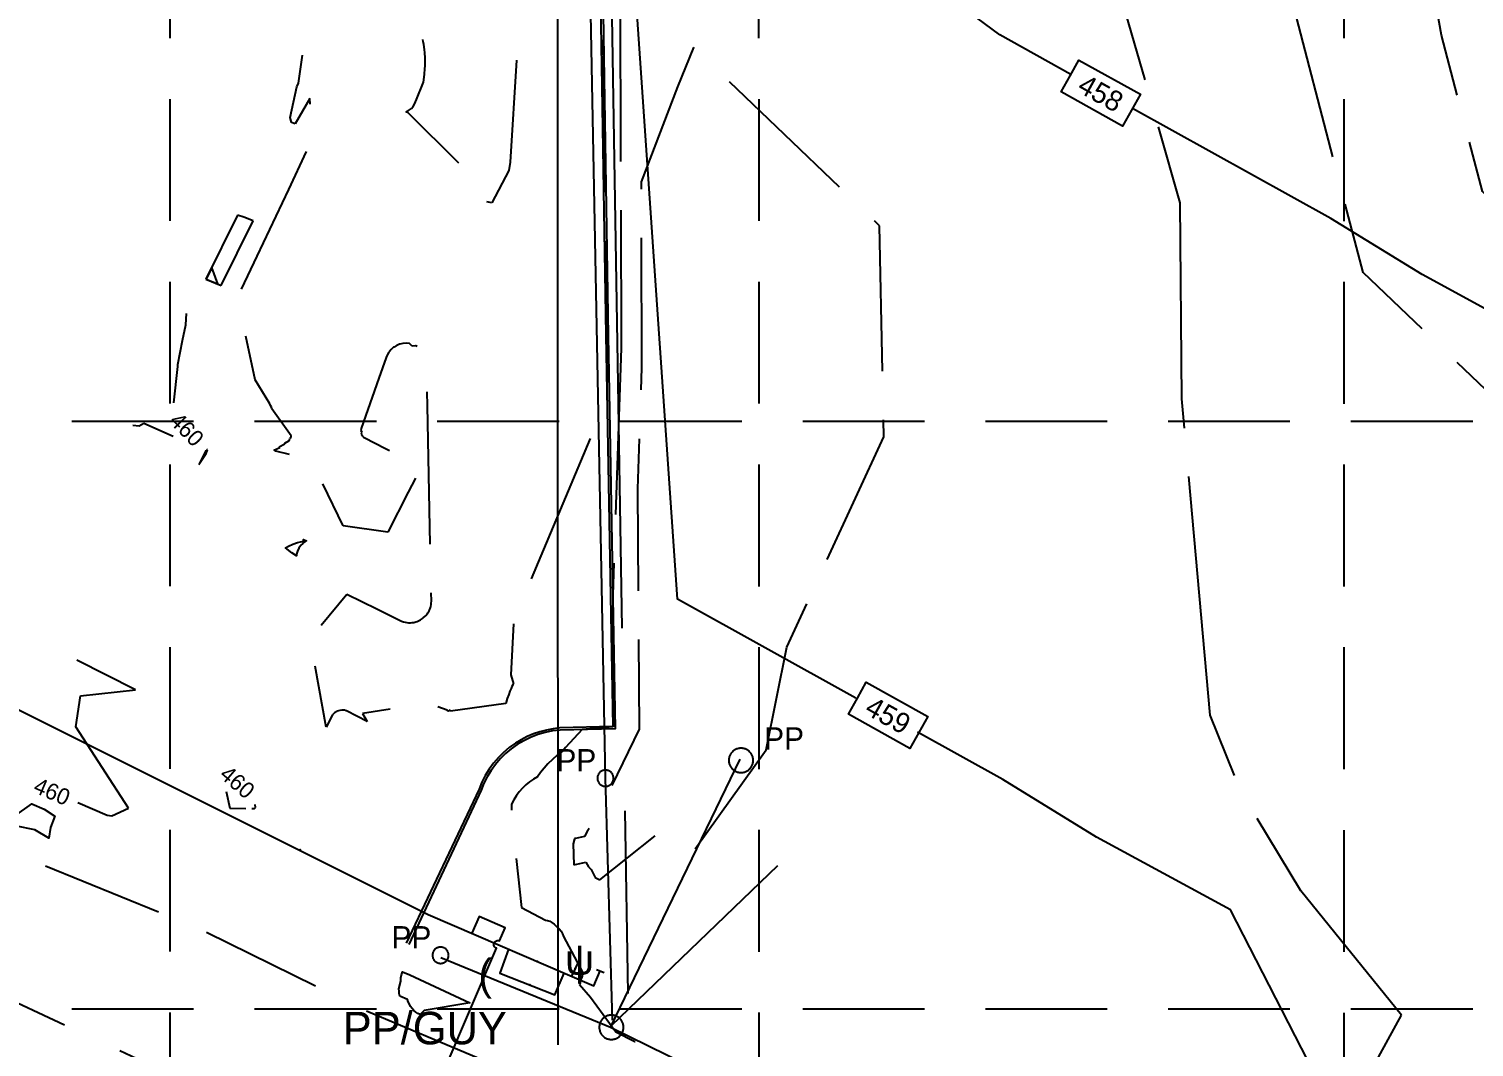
# Model space of a CAD drawing. Header units: inches. Extents: x 2439273 to 2445077, y 7048639 to 7057917.
# Drawn here: x 2440404.2 to 2440760.1, y 7051821 to 7052071.8 of the extents above; entities that cross this region are included whole.
import ezdxf
from ezdxf.enums import TextEntityAlignment as Align

# ---------------------------------------------------------------- set-up
doc = ezdxf.new("R2010")
doc.units = ezdxf.units.IN
doc.header["$LTSCALE"] = 300
doc.header["$MEASUREMENT"] = 0
for name, pattern in [('DASHED', [0.29, 0.25, -0.04]), ('DASHED2', [0.15, 0.1, -0.05]), ('DASHEDX2', [0.165, 0.125, -0.04]), ('HIDDEN', [0.375, 0.25, -0.125]), ('PHANTOM', [4.25, 3.5, -0.15, 0.15, -0.15, 0.15, -0.15])]:
    doc.linetypes.add(name, pattern=pattern)
for name, color, linetype in [('BOUNDARY', 24, 'PHANTOM'), ('EC', 43, 'DASHEDX2'), ('GRID', 254, 'HIDDEN'), ('new', 3, 'Continuous'), ('PC', 43, 'DASHEDX2'), ('PLAT_TEXT', 50, 'Continuous')]:
    doc.layers.add(name, color=color, linetype=linetype)
doc.styles.add('symbol', font='symbol.shx')
doc.styles.add('TMODELF', font='tmodelf')
doc.linetypes.add('DEPRESSION', pattern='A,0.3,["%",symbol,S=0.05,R=180,X=0,Y=0],0.0001', length=0.3001)

msp = doc.modelspace()

# ---------------------------------------------------------------- linework, layer by layer
at = {"layer": 'BOUNDARY', "color": 7, "linetype": 'Continuous', "flags": 128}
msp.add_lwpolyline([(2440534.52, 7051821.6), (2440534.04, 7052906.77)], dxfattribs=at)
at = {"layer": 'EC', "color": 43, "linetype": 'DASHEDX2', "flags": 128}
for points in [[(2441301.71, 7051523.55), (2441281.61, 7051528.11), (2441278.73, 7051529.89), (2441272.49, 7051532.06), (2441204.29, 7051557.04), (2441195.73, 7051554.26), (2441190.25, 7051551.97), (2441154.73, 7051548.43), (2441150.78, 7051545.37), (2441141.67, 7051538.27), (2441122.44, 7051523.26), (2441119.12, 7051525.24), (2441118.36, 7051525.7), (2441106.35, 7051532.75), (2441105.56, 7051533.21), (2441093.5, 7051540.15), (2441092.69, 7051540.61), (2441080.6, 7051547.45), (2441079.77, 7051547.91), (2441069.88, 7051553.41), (2441059.14, 7051559.29), (2441045.23, 7051566.77), (2441031.27, 7051574.12), (2441017.74, 7051581.1), (2441017.26, 7051581.34), (2441005.04, 7051587.53), (2441004.72, 7051587.69), (2440992.2, 7051593.9), (2440983.57, 7051598.09), (2440979.81, 7051600.16), (2440978.22, 7051600.68), (2440967.33, 7051605.88), (2440953.81, 7051612.18), (2440951.28, 7051613.52), (2440949.58, 7051615.02), (2440934.45, 7051622.36), (2440886.65, 7051644.75), (2440886.9, 7051646.39), (2440878.79, 7051670.9), (2440886.66, 7051668.41), (2440892.69, 7051667.41), (2440894.7, 7051666.81), (2440896.9, 7051666.68), (2440964.5, 7051655.53), (2441017.52, 7051653.08), (2441017.85, 7051652.88), (2441018.95, 7051653.49), (2441030.97, 7051658.83), (2441031.6, 7051659.44), (2441047.07, 7051649.24), (2441049.08, 7051651.28), (2441049.15, 7051651.24), (2441067.91, 7051676.33), (2441100.18, 7051707.63), (2441112.64, 7051693.51), (2441117.86, 7051687.58), (2441116.24, 7051689.47), (2441116.88, 7051690.62), (2441120.5, 7051698.37), (2441120.37, 7051703.07), (2441119.98, 7051705.96), (2441118.16, 7051711.06), (2441118.22, 7051711.58), (2441117.55, 7051717.56), (2441111.45, 7051725.19), (2441114.88, 7051735.53), (2441110.31, 7051738.78), (2441089.26, 7051787.63), (2441089.27, 7051787.74), (2441089.2, 7051787.97), (2441085.39, 7051796.18), (2441088.76, 7051801.21), (2441091.66, 7051800.9), (2441088.33, 7051805.24), (2441077.93, 7051813.45), (2441063.75, 7051813.81), (2441062.99, 7051813.91), (2441062.26, 7051814.05), (2441061.53, 7051813.45), (2441060.75, 7051812.88), (2441059.92, 7051812.34), (2441032.26, 7051814), (2441025.87, 7051812.38), (2441025.14, 7051810), (2440994.2, 7051806.72), (2440945.79, 7051822.73), (2440933.22, 7051826.36), (2440938.5, 7051839.76), (2440946.18, 7051871.76), (2440894.81, 7051933.85), (2440884.29, 7051946.42), (2440883.1, 7051947.84), (2440881.3, 7051950.21), (2440871.7, 7051956.3), (2440791.28, 7052003.92), (2440762.17, 7052031.75), (2440752.1, 7052070.27), (2440742.95, 7052120.72), (2440724.54, 7052140.87), (2440704.22, 7052155.97), (2440672.11, 7052160.8), (2440633.03, 7052184.02), (2440589.57, 7052215.65), (2440585.72, 7052235.97), (2440576.2, 7052268.01), (2440560.37, 7052275.05), (2440545.21, 7052280.38), (2440541.99, 7052277.83), (2440541.89, 7052278.81), (2440540.57, 7052295.06), (2440540.26, 7052314.79), (2440540.04, 7052314.79), (2440539.56, 7052314.77), (2440539.6, 7052310.92), (2440539.66, 7052304.93), (2440536.68, 7052319.35), (2440534.73, 7052328.79), (2440534.77, 7052315.54), (2440534.78, 7052295.33), (2440535.52, 7052290.89), (2440524.88, 7052284.66), (2440507.3, 7052277.33), (2440499.3, 7052280.97), (2440498.36, 7052281.92), (2440497.12, 7052283.1), (2440495.47, 7052284.61), (2440493.24, 7052286.61), (2440490.16, 7052289.37), (2440489.27, 7052290.17), (2440489.43, 7052290.3), (2440490.02, 7052290.97), (2440490.5, 7052291.72), (2440490.85, 7052292.54), (2440491.05, 7052293.33), (2440491.07, 7052293.4), (2440491.14, 7052294.19), (2440491.15, 7052294.28), (2440491.1, 7052295.06), (2440491.09, 7052295.16), (2440490.27, 7052337.54), (2440489.95, 7052351.6), (2440489.95, 7052352.18), (2440489.94, 7052352.47), (2440489.85, 7052353.05), (2440489.79, 7052353.33), (2440489.61, 7052353.89), (2440489.51, 7052354.16), (2440489.25, 7052354.68), (2440489.1, 7052354.93), (2440488.77, 7052355.41), (2440488.58, 7052355.63), (2440488.18, 7052356.05), (2440487.95, 7052356.24), (2440487.49, 7052356.59), (2440487.23, 7052356.74), (2440486.73, 7052357.02), (2440486.18, 7052357.22), (2440485.9, 7052357.32), (2440485.29, 7052357.44), (2440485.02, 7052357.48), (2440484.4, 7052357.51), (2440484.12, 7052357.51), (2440483.51, 7052357.43), (2440483.22, 7052357.38), (2440482.64, 7052357.21), (2440482.36, 7052357.11), (2440482.09, 7052356.97), (2440481.56, 7052356.71), (2440481.31, 7052356.51), (2440480.84, 7052356.18), (2440480.61, 7052355.94), (2440480.21, 7052355.54), (2440480.02, 7052355.26), (2440479.69, 7052354.81), (2440476.98, 7052350.81), (2440474.75, 7052347.38), (2440472.72, 7052350.28), (2440456.66, 7052371.74), (2440451.77, 7052378.82), (2440448.81, 7052381.79), (2440448.81, 7052384.06), (2440453.01, 7052391.02), (2440463.81, 7052408.81), (2440461.99, 7052408.16), (2440463.07, 7052411.33), (2440466.51, 7052426.02), (2440447.7, 7052397.9), (2440445.47, 7052394.62), (2440443.66, 7052396.57), (2440436.22, 7052426.18), (2440434.98, 7052431.26), (2440434.99, 7052431.65), (2440431.67, 7052453.11), (2440433.1, 7052484.58), (2440433.85, 7052490.78), (2440434.32, 7052496.29), (2440444.55, 7052525.59), (2440446.05, 7052548.5), (2440460.98, 7052555.53), (2440451.67, 7052558.47), (2440452.62, 7052559.29), (2440453.85, 7052560.35), (2440455.45, 7052561.73), (2440457.62, 7052563.57), (2440456.53, 7052563.53), (2440458.21, 7052573.07), (2440457.81, 7052573.67), (2440457.5, 7052574.23), (2440456.95, 7052591.39), (2440450.65, 7052622.97), (2440455.36, 7052630.44), (2440467.79, 7052623.39), (2440468.1, 7052625.21), (2440469.18, 7052636.37), (2440464.86, 7052644.16), (2440460.99, 7052644.24), (2440443.07, 7052627.15)], [(2441299.39, 7051521.05), (2441280.23, 7051525.4), (2441276.78, 7051527.53), (2441269.31, 7051530.13), (2441204.52, 7051553.85), (2441194.01, 7051550.44), (2441187.28, 7051547.63), (2441154.88, 7051544.4), (2441149.82, 7051540.48), (2441138.14, 7051531.38), (2441125.44, 7051521.47), (2441119.52, 7051525), (2441118.15, 7051525.82), (2441106.72, 7051532.53), (2441105.31, 7051533.35), (2441093.85, 7051539.95), (2441092.39, 7051540.78), (2441080.91, 7051547.27), (2441079.42, 7051548.11), (2441070.04, 7051553.32), (2441068.56, 7051554.13), (2441059.14, 7051559.29), (2441045.16, 7051566.8), (2441032.52, 7051573.46), (2441031.12, 7051574.19), (2441018.38, 7051580.77), (2441017.04, 7051581.45), (2441005.55, 7051587.27), (2441004.31, 7051587.89), (2440992.7, 7051593.64), (2440991.58, 7051594.19), (2440979.85, 7051599.9), (2440967.33, 7051605.88), (2440950.27, 7051613.83), (2440886.08, 7051643.76), (2440828.19, 7051670.63), (2440827.51, 7051670.95), (2440816.31, 7051688.46), (2440813.85, 7051690.93), (2440805.14, 7051701.64), (2440790.33, 7051708.11), (2440795.42, 7051714.49), (2440796.76, 7051714.92), (2440825.33, 7051728.36), (2440827.65, 7051729.08), (2440830.53, 7051695.97), (2440829.14, 7051691.32), (2440831.41, 7051678.45), (2440842.42, 7051689.56), (2440851.14, 7051696.72), (2440831.99, 7051730.03), (2440851.32, 7051739.85), (2440874.51, 7051762.42), (2440863.49, 7051782.5), (2440911.7, 7051821.4), (2440902.72, 7051836.38), (2440910.36, 7051868.18), (2440871.91, 7051914.66), (2440809.33, 7051940.28), (2440804.69, 7051943.03), (2440732.78, 7052011.8), (2440707.89, 7052106.97), (2440705.93, 7052117.81), (2440701.97, 7052122.15), (2440697.6, 7052125.39), (2440690.7, 7052126.43), (2440627.33, 7052164.08), (2440623.57, 7052165.73), (2440622.71, 7052166.24), (2440622.26, 7052166.63), (2440612.92, 7052173.99), (2440547.81, 7052221.39), (2440546.23, 7052229.67), (2440543.49, 7052227.58), (2440543.28, 7052227.18), (2440542.98, 7052229.66), (2440542.98, 7052222.03), (2440543.65, 7052193.03), (2440545.38, 7052144.5), (2440545.33, 7052094.03), (2440546.44, 7051996.3), (2440546.52, 7051980.75), (2440523.56, 7051926.04), (2440522.87, 7051912.72), (2440523.56, 7051910.53), (2440523.37, 7051910.21), (2440523.16, 7051909.81), (2440522.92, 7051909.31), (2440522.65, 7051908.69), (2440522.35, 7051907.9), (2440522.01, 7051906.91), (2440521.62, 7051905.64), (2440508.05, 7051903.79), (2440507.84, 7051904.09), (2440507.45, 7051903.74), (2440507.43, 7051903.77), (2440507.38, 7051903.8), (2440507.36, 7051903.82), (2440507.32, 7051903.84), (2440507.29, 7051903.88), (2440507.24, 7051903.92), (2440507.2, 7051903.98), (2440502.63, 7051905.76), (2440486.31, 7051903.18), (2440487.51, 7051901.21), (2440482.41, 7051903.84), (2440482.35, 7051903.86), (2440481.88, 7051903.97), (2440481.82, 7051903.98), (2440481.32, 7051904.01), (2440481.28, 7051904.01), (2440480.76, 7051903.96), (2440480.73, 7051903.95), (2440480.08, 7051903.73), (2440480.05, 7051903.71), (2440479.47, 7051903.37), (2440479.44, 7051903.34), (2440478.96, 7051902.9), (2440478.92, 7051902.86), (2440477.37, 7051899.86), (2440474.61, 7051915.29), (2440472.99, 7051918.68), (2440472.37, 7051920.83), (2440474.44, 7051922.79), (2440482.47, 7051932.61), (2440489.84, 7051929.01), (2440495.16, 7051926.33), (2440495.66, 7051926.06), (2440495.96, 7051925.92), (2440496.46, 7051925.74), (2440496.82, 7051925.65), (2440497.3, 7051925.57), (2440497.71, 7051925.53), (2440498.16, 7051925.53), (2440498.61, 7051925.57), (2440499.02, 7051925.63), (2440499.5, 7051925.76), (2440499.84, 7051925.87), (2440500.34, 7051926.11), (2440500.61, 7051926.25), (2440501.12, 7051926.6), (2440501.31, 7051926.75), (2440501.77, 7051927.14), (2440501.92, 7051927.31), (2440502.32, 7051927.78), (2440502.44, 7051927.96), (2440502.76, 7051928.49), (2440502.85, 7051928.68), (2440503.08, 7051929.26), (2440503.14, 7051929.46), (2440503.27, 7051930.08), (2440503.3, 7051930.27), (2440503.33, 7051930.91), (2440502.34, 7051979.01), (2440502.14, 7051989.21), (2440502.11, 7051989.9), (2440502.1, 7051990.01), (2440501.95, 7051990.71), (2440501.92, 7051990.8), (2440501.66, 7051991.48), (2440501.63, 7051991.55), (2440501.25, 7051992.19), (2440501.22, 7051992.24), (2440500.73, 7051992.82), (2440500.7, 7051992.85), (2440500.1, 7051993.37), (2440499.52, 7051993.73), (2440499.41, 7051993.74), (2440498.61, 7051993.67), (2440497.91, 7051994.29), (2440497.88, 7051994.31), (2440497.13, 7051994.38), (2440497.1, 7051994.39), (2440496.33, 7051994.34), (2440496.28, 7051994.33), (2440495.56, 7051994.17), (2440495.48, 7051994.14), (2440494.81, 7051993.87), (2440494.72, 7051993.82), (2440494.12, 7051993.46), (2440494.01, 7051993.38), (2440493.5, 7051992.94), (2440493.38, 7051992.82), (2440492.96, 7051992.33), (2440492.85, 7051992.17), (2440492.53, 7051991.63), (2440492.43, 7051991.43), (2440492.21, 7051990.87), (2440490.33, 7051985.78), (2440486.05, 7051973.38), (2440485.97, 7051972.89), (2440486.15, 7051972.49), (2440486.04, 7051972.33), (2440486.11, 7051971.99), (2440486.13, 7051971.93), (2440486.31, 7051971.6), (2440486.38, 7051971.5), (2440486.6, 7051971.26), (2440486.73, 7051971.14), (2440491.99, 7051968.43), (2440500.89, 7051963.88), (2440497.62, 7051957.71), (2440492.61, 7051947.89), (2440481.58, 7051949.45), (2440473.76, 7051965.52), (2440465, 7051967.84), (2440464.75, 7051967.94), (2440464.54, 7051968.06), (2440466.03, 7051968.74), (2440465.84, 7051968.91), (2440467.05, 7051969.55), (2440467.2, 7051969.76), (2440468.2, 7051970.33), (2440468.41, 7051970.57), (2440468.48, 7051970.96), (2440468.74, 7051971.2), (2440468.75, 7051971.55), (2440464.05, 7051978.21), (2440463.92, 7051978.68), (2440463.73, 7051979.09), (2440463.51, 7051979.43), (2440459.92, 7051985.41), (2440455.6, 7052005.6), (2440460.42, 7052015.85), (2440468.23, 7052032.27), (2440473.81, 7052044.31), (2440473.98, 7052048.32), (2440473.67, 7052049.25), (2440473.37, 7052054.64), (2440469.78, 7052048.47), (2440468.9, 7052048.72), (2440468.55, 7052049.98), (2440470.15, 7052057.54), (2440470.57, 7052058.44), (2440471.6, 7052065.32)]]:
    msp.add_lwpolyline(points, dxfattribs=at)
for points in [[(2440473.35, 7052129.57), (2440473.45, 7052132.96), (2440473.25, 7052149.02), (2440473.23, 7052149.11), (2440473.48, 7052149.59), (2440480.77, 7052152.35), (2440481.19, 7052174.19), (2440481.19, 7052179.21), (2440481.23, 7052185.02), (2440481.22, 7052208.65), (2440490.93, 7052201.46), (2440505.89, 7052194.29), (2440513.47, 7052181.22), (2440522.3, 7052157.41), (2440526.9, 7052144.15), (2440527.2, 7052110.82), (2440522.69, 7052038.95), (2440522.35, 7052036.92), (2440518.16, 7052028.98), (2440516.53, 7052029.36), (2440512.8, 7052035.92), (2440512.64, 7052036.02), (2440512.46, 7052036.09), (2440512.39, 7052036.49), (2440497.59, 7052051.16), (2440497.05, 7052051.42), (2440497.39, 7052051.54), (2440497.94, 7052051.84), (2440498.43, 7052052.24), (2440498.84, 7052052.71), (2440499.17, 7052053.25), (2440499.4, 7052053.83), (2440499.65, 7052054.39), (2440501.39, 7052058.68), (2440501.56, 7052059.96), (2440501.64, 7052060.68), (2440501.73, 7052061.95), (2440501.76, 7052062.69), (2440501.76, 7052063.95), (2440501.75, 7052064.7), (2440501.67, 7052065.94), (2440501.6, 7052066.7), (2440501.44, 7052067.93), (2440501.32, 7052068.69), (2440501.07, 7052069.89), (2440500.9, 7052070.66), (2440500.68, 7052071.44), (2440500.36, 7052072.59), (2440500.07, 7052073.37), (2440499.68, 7052074.48), (2440498.92, 7052076.31), (2440498.61, 7052076.95), (2440498.04, 7052078.1), (2440497.72, 7052078.66), (2440497.04, 7052079.83), (2440496.72, 7052080.31), (2440495.93, 7052081.5), (2440495.62, 7052081.91), (2440494.7, 7052083.09), (2440494.4, 7052083.43), (2440493.36, 7052084.6), (2440491.78, 7052085.46), (2440489.53, 7052086.67), (2440487.08, 7052091.56), (2440482.22, 7052100.57), (2440480.75, 7052107.81), (2440479.18, 7052113.27), (2440492.61, 7052107.15), (2440493.21, 7052106.97), (2440493.45, 7052106.89), (2440493.66, 7052106.85), (2440494.33, 7052106.78), (2440494.49, 7052106.78), (2440495.24, 7052106.84), (2440495.32, 7052106.85), (2440496.15, 7052107.06), (2440496.23, 7052107.09), (2440496.27, 7052107.12), (2440496.28, 7052107.22), (2440496.96, 7052109.79), (2440495.82, 7052112.08), (2440494.82, 7052113.59), (2440485.25, 7052115.57), (2440483.06, 7052117.31), (2440473.59, 7052122.04), (2440473.35, 7052129.57)], [(2440585.76, 7051894.28), (2440590.88, 7051919.49), (2440614.71, 7051971.35), (2440613.71, 7052023.33), (2440567.9, 7052067.2), (2440563.95, 7052057.51), (2440554.94, 7052034.18), (2440555.06, 7051988.37), (2440554.05, 7051958.56), (2440554.45, 7051899.34), (2440543.12, 7051875.9), (2440542.41, 7051875.13), (2440541.65, 7051874.12), (2440541.05, 7051872.9), (2440538.82, 7051872.43), (2440538.58, 7051872.43), (2440538.58, 7051872.33), (2440538.25, 7051871.06), (2440538.4, 7051865.93), (2440541.34, 7051866.61), (2440541.97, 7051865.39), (2440542.59, 7051864.81), (2440542.6, 7051864.79), (2440542.62, 7051864.76), (2440542.63, 7051864.74), (2440543.65, 7051862.81), (2440544.76, 7051862.23), (2440558.91, 7051873.38), (2440567.33, 7051868.52), (2440585.76, 7051894.28)], [(2440449.22, 7052013.02), (2440447.84, 7052010.2), (2440450.7, 7052008.99), (2440449.22, 7052013.02)]]:
    msp.add_lwpolyline(points, close=True, dxfattribs=at)
at = {"layer": 'EC', "color": 43, "linetype": 'DASHED', "flags": 128}
for points in [[(2440652.8, 7052090.72), (2440645.79, 7052093.8), (2440592.8, 7052125.04), (2440565.1, 7052149.35), (2440549.2, 7052161.89), (2440549.8, 7052144.95), (2440549.76, 7052103.22), (2440550.04, 7051993.18), (2440547.99, 7051932.45), (2440548.07, 7051899.87), (2440540.41, 7051899.24), (2440536.34, 7051894.84), (2440535.63, 7051893.89), (2440534.31, 7051892.9), (2440533.11, 7051891.88), (2440532.02, 7051890.82), (2440531.05, 7051889.75), (2440530.2, 7051888.65), (2440529.45, 7051887.55), (2440528.45, 7051886.98), (2440527.5, 7051886.32), (2440526.6, 7051885.59), (2440525.75, 7051884.78), (2440524.97, 7051883.9), (2440524.26, 7051882.96), (2440523.62, 7051881.95), (2440523.06, 7051880.89), (2440523.09, 7051878.01), (2440525.5, 7051855.41), (2440531.41, 7051852.28), (2440531.93, 7051852.19), (2440532.46, 7051852), (2440532.99, 7051851.69), (2440533.52, 7051851.34), (2440534, 7051850.9), (2440534.82, 7051850.13), (2440535.24, 7051849.58), (2440535.58, 7051848.95), (2440535.83, 7051848.25), (2440540.5, 7051839.47), (2440540.53, 7051839), (2440540.46, 7051838.52), (2440540.28, 7051838.02), (2440540.01, 7051837.54), (2440539.96, 7051836.95), (2440539.83, 7051836.43), (2440542.46, 7051833.33), (2440548.76, 7051824.78), (2440553.4, 7051822.44), (2440553.53, 7051822.41)], [(2440727.1, 7051741.8), (2440721.08, 7051750.15), (2440713.12, 7051762.04), (2440711.16, 7051763.08), (2440711.6, 7051765.77), (2440710.08, 7051766.5), (2440710.74, 7051771.55), (2440742.26, 7051828.9), (2440717.46, 7051859.54), (2440702.74, 7051883.8), (2440695.14, 7051902.76), (2440688.1, 7051980.7), (2440687.75, 7052028.95), (2440672.51, 7052082.07), (2440665.5, 7052085.15)], [(2440439.91, 7051979.73), (2440440.85, 7051988.67), (2440440.86, 7051988.89), (2440440.88, 7051989.17), (2440441.98, 7051995.1), (2440442.86, 7051998.91), (2440442.98, 7052001.69)], [(2440429.76, 7051974.21), (2440431.31, 7051974.03), (2440432.53, 7051974.66), (2440439.68, 7051971.53)], [(2440447.75, 7051968.02), (2440447.79, 7051968), (2440446.04, 7051964.5), (2440447.84, 7051967.21), (2440448.09, 7051967.89), (2440448.21, 7051968.17), (2440448.05, 7051968.31)], [(2440416.27, 7051881.25), (2440423.44, 7051878.18), (2440424.6, 7051878.02), (2440428.75, 7051879.85), (2440415.76, 7051899.92), (2440416.87, 7051907.58), (2440430.43, 7051909.03), (2440407.25, 7051920.75)], [(2440452.75, 7051883.94), (2440453.7, 7051879.85), (2440457.58, 7051879.79)], [(2440459.08, 7051879.77), (2440459.74, 7051879.76), (2440460.02, 7051880.01), (2440459.94, 7051880.77)]]:
    msp.add_lwpolyline(points, dxfattribs=at)
msp.add_lwpolyline([(2440457.16, 7052025.4), (2440455.53, 7052025.93), (2440447.79, 7052010.18), (2440451.58, 7052008.58), (2440459.45, 7052024.53), (2440457.16, 7052025.4)], close=True, dxfattribs=at)
at = {"layer": 'EC', "color": 43, "linetype": 'DEPRESSION', "flags": 128}
for points in [[(2440470.36, 7051943.16), (2440470.13, 7051942.4), (2440470.09, 7051941.99), (2440468.95, 7051942.8), (2440467.35, 7051943.99), (2440468.16, 7051944.42), (2440469.16, 7051944.86), (2440470.37, 7051945.27), (2440471.83, 7051945.63), (2440471.81, 7051946.08), (2440472.55, 7051945.75), (2440472.25, 7051945.59), (2440471.63, 7051945.12), (2440471.62, 7051945.1), (2440471.1, 7051944.54), (2440471.08, 7051944.51), (2440470.67, 7051943.88), (2440470.36, 7051943.16)], [(2440400.84, 7051875.53), (2440400.4, 7051877.77), (2440403.76, 7051880.13), (2440404.92, 7051880.92), (2440407.94, 7051879.62), (2440410.58, 7051877.89), (2440409.5, 7051875.07), (2440409.13, 7051872.49), (2440405.67, 7051874.55), (2440400.84, 7051875.53)], [(2440495.75, 7051837.29), (2440495.82, 7051838.07), (2440495.98, 7051838.84), (2440496.22, 7051839.59), (2440498, 7051838.8), (2440512.8, 7051831.96), (2440501.53, 7051830.02), (2440500.56, 7051829.01), (2440500.01, 7051829.31), (2440499.5, 7051829.66), (2440499.03, 7051830.07), (2440498.6, 7051830.52), (2440498.21, 7051831.03), (2440497.89, 7051831.57), (2440497.62, 7051832.16), (2440497.41, 7051832.77), (2440495.53, 7051833.6), (2440495.4, 7051834.19), (2440495.34, 7051834.8), (2440495.33, 7051835.41), (2440495.75, 7051837.29)]]:
    msp.add_lwpolyline(points, close=True, dxfattribs=at)
at = {"layer": 'GRID', "linetype": 'HIDDEN', "ltscale": 0.4}
for p, q in [((2440439.2, 7049369.53), (2440438.42, 7057759.63)), ((2440584.47, 7049369.51), (2440582.99, 7057759.76)), ((2440728.07, 7049369.49), (2440728.1, 7057759.67)), ((2439424.76, 7051975.23), (2444925.44, 7051975.23)), ((2439424.76, 7051830.48), (2444925.44, 7051830.48))]:
    msp.add_line(p, q, dxfattribs=at)
at = {"layer": 'new', "color": 3, "linetype": 'PHANTOM', "flags": 128}
msp.add_lwpolyline([(2441600.08, 7051780.65), (2441431.15, 7051648.41), (2441352.47, 7051574.77), (2441061.94, 7051580.47), (2440691.83, 7051752.53), (2440551.86, 7051830.43), (2440534.04, 7052906.77)], dxfattribs=at)
at = {"layer": 'new', "color": 3, "linetype": 'Continuous', "flags": 128}
for points in [[(2440547.94, 7051827.67), (2440546.19, 7051887.26), (2440541.97, 7052105.46), (2440537.37, 7052324.43), (2440533.12, 7052541.08), (2440529.52, 7052751.68), (2440527.63, 7052792.74)], [(2440534.73, 7052295.34), (2440541.91, 7052255.02), (2440542.41, 7052222), (2440543.91, 7052144.4), (2440546.24, 7051996.34), (2440547.96, 7051899.96), (2440534.93, 7051899.62), (2440533.27, 7051899.43), (2440531.63, 7051899.12), (2440530.01, 7051898.7), (2440528.43, 7051898.15), (2440526.9, 7051897.5), (2440525.41, 7051896.73), (2440523.99, 7051895.86), (2440522.5, 7051894.79), (2440521.11, 7051893.61), (2440519.81, 7051892.32), (2440518.62, 7051890.94), (2440517.54, 7051889.46), (2440516.58, 7051887.9), (2440515.74, 7051886.28), (2440515.04, 7051884.59), (2440497.12, 7051846.63)], [(2440535.27, 7052295.22), (2440542.53, 7052254.99), (2440543.12, 7052222.04), (2440544.55, 7052144.42), (2440546.85, 7051996.24), (2440548.58, 7051899.45), (2440535.03, 7051899.1), (2440533.16, 7051898.88), (2440531.31, 7051898.51), (2440529.5, 7051897.99), (2440527.74, 7051897.31), (2440526.05, 7051896.49), (2440524.43, 7051895.53), (2440522.95, 7051894.48), (2440521.56, 7051893.31), (2440520.27, 7051892.03), (2440519.09, 7051890.65), (2440518.02, 7051889.18), (2440517.08, 7051887.63), (2440516.27, 7051886), (2440515.59, 7051884.32), (2440497.73, 7051846.29)], [(2440235.84, 7051987.03), (2440501.86, 7051854.03)], [(2440547.41, 7051825.83), (2440579.36, 7051891.9)], [(2440547.68, 7051826.37), (2440588.64, 7051865.72)], [(2440501.86, 7051854.03), (2440502.5, 7051853.71), (2440543.32, 7051836.11), (2440544.91, 7051839.78)], [(2440522.31, 7051845.16), (2440520.17, 7051839.23), (2440533.7, 7051833.91), (2440536, 7051839.26)], [(2440547.42, 7051825.84), (2440505.62, 7051842.97)], [(2440539.79, 7051842.61), (2440537.81, 7051838.48)], [(2440543.99, 7051840.17), (2440545.83, 7051839.38)], [(2440626.67, 7051786.97), (2440547.42, 7051825.84)]]:
    msp.add_lwpolyline(points, dxfattribs=at)
for points in [[(2440581.68, 7051893.76), (2440581.54, 7051893.89), (2440581.4, 7051894.01), (2440581.25, 7051894.12), (2440581.09, 7051894.22), (2440580.92, 7051894.31), (2440580.75, 7051894.39), (2440580.58, 7051894.46), (2440580.4, 7051894.52), (2440580.22, 7051894.57), (2440580.03, 7051894.6), (2440579.84, 7051894.63), (2440579.65, 7051894.64), (2440579.47, 7051894.64), (2440579.28, 7051894.63), (2440579.09, 7051894.6), (2440578.91, 7051894.57), (2440578.72, 7051894.52), (2440578.54, 7051894.46), (2440578.37, 7051894.39), (2440578.2, 7051894.31), (2440578.03, 7051894.22), (2440577.87, 7051894.12), (2440577.72, 7051894.01), (2440577.58, 7051893.89), (2440577.44, 7051893.76), (2440577.31, 7051893.62), (2440577.19, 7051893.48), (2440577.08, 7051893.33), (2440576.98, 7051893.17), (2440576.89, 7051893), (2440576.81, 7051892.83), (2440576.74, 7051892.66), (2440576.68, 7051892.48), (2440576.63, 7051892.29), (2440576.6, 7051892.11), (2440576.57, 7051891.92), (2440576.56, 7051891.73), (2440576.56, 7051891.55), (2440576.57, 7051891.36), (2440576.6, 7051891.17), (2440576.63, 7051890.99), (2440576.68, 7051890.8), (2440576.74, 7051890.62), (2440576.81, 7051890.45), (2440576.89, 7051890.28), (2440576.98, 7051890.11), (2440577.08, 7051889.95), (2440577.19, 7051889.8), (2440577.31, 7051889.66), (2440577.44, 7051889.52), (2440577.58, 7051889.39), (2440577.72, 7051889.27), (2440577.87, 7051889.16), (2440578.03, 7051889.06), (2440578.2, 7051888.97), (2440578.37, 7051888.89), (2440578.54, 7051888.82), (2440578.72, 7051888.76), (2440578.91, 7051888.71), (2440579.09, 7051888.68), (2440579.28, 7051888.65), (2440579.47, 7051888.64), (2440579.65, 7051888.64), (2440579.84, 7051888.65), (2440580.03, 7051888.68), (2440580.22, 7051888.71), (2440580.4, 7051888.76), (2440580.58, 7051888.82), (2440580.75, 7051888.89), (2440580.92, 7051888.97), (2440581.09, 7051889.06), (2440581.25, 7051889.16), (2440581.4, 7051889.27), (2440581.54, 7051889.39), (2440581.68, 7051889.52), (2440581.81, 7051889.66), (2440581.93, 7051889.8), (2440582.04, 7051889.95), (2440582.14, 7051890.11), (2440582.23, 7051890.28), (2440582.31, 7051890.45), (2440582.38, 7051890.62), (2440582.44, 7051890.8), (2440582.49, 7051890.99), (2440582.52, 7051891.17), (2440582.55, 7051891.36), (2440582.56, 7051891.55), (2440582.56, 7051891.73), (2440582.55, 7051891.92), (2440582.52, 7051892.11), (2440582.49, 7051892.29), (2440582.44, 7051892.48), (2440582.38, 7051892.66), (2440582.31, 7051892.83), (2440582.23, 7051893), (2440582.14, 7051893.17), (2440582.04, 7051893.33), (2440581.93, 7051893.48), (2440581.81, 7051893.62), (2440581.68, 7051893.76)], [(2440548.19, 7051887.26), (2440548.18, 7051887.38), (2440548.17, 7051887.51), (2440548.15, 7051887.63), (2440548.12, 7051887.76), (2440548.09, 7051887.88), (2440548.05, 7051887.99), (2440548, 7051888.11), (2440547.94, 7051888.22), (2440547.88, 7051888.33), (2440547.81, 7051888.43), (2440547.73, 7051888.53), (2440547.64, 7051888.63), (2440547.56, 7051888.72), (2440547.46, 7051888.8), (2440547.36, 7051888.88), (2440547.26, 7051888.95), (2440547.15, 7051889.01), (2440547.04, 7051889.07), (2440546.92, 7051889.12), (2440546.81, 7051889.16), (2440546.68, 7051889.19), (2440546.56, 7051889.22), (2440546.44, 7051889.24), (2440546.31, 7051889.25), (2440546.19, 7051889.26), (2440546.06, 7051889.25), (2440545.94, 7051889.24), (2440545.81, 7051889.22), (2440545.69, 7051889.19), (2440545.57, 7051889.16), (2440545.45, 7051889.12), (2440545.34, 7051889.07), (2440545.22, 7051889.01), (2440545.12, 7051888.95), (2440545.01, 7051888.88), (2440544.91, 7051888.8), (2440544.82, 7051888.72), (2440544.73, 7051888.63), (2440544.65, 7051888.53), (2440544.57, 7051888.43), (2440544.5, 7051888.33), (2440544.43, 7051888.22), (2440544.38, 7051888.11), (2440544.33, 7051887.99), (2440544.28, 7051887.88), (2440544.25, 7051887.76), (2440544.22, 7051887.63), (2440544.2, 7051887.51), (2440544.19, 7051887.38), (2440544.19, 7051887.26), (2440544.19, 7051887.13), (2440544.2, 7051887.01), (2440544.22, 7051886.88), (2440544.25, 7051886.76), (2440544.28, 7051886.64), (2440544.33, 7051886.52), (2440544.38, 7051886.41), (2440544.43, 7051886.29), (2440544.5, 7051886.19), (2440544.57, 7051886.08), (2440544.65, 7051885.98), (2440544.73, 7051885.89), (2440544.82, 7051885.8), (2440544.91, 7051885.72), (2440545.01, 7051885.64), (2440545.12, 7051885.57), (2440545.22, 7051885.51), (2440545.34, 7051885.45), (2440545.45, 7051885.4), (2440545.57, 7051885.36), (2440545.69, 7051885.32), (2440545.81, 7051885.29), (2440545.94, 7051885.27), (2440546.06, 7051885.26), (2440546.19, 7051885.26), (2440546.31, 7051885.26), (2440546.44, 7051885.27), (2440546.56, 7051885.29), (2440546.68, 7051885.32), (2440546.81, 7051885.36), (2440546.92, 7051885.4), (2440547.04, 7051885.45), (2440547.15, 7051885.51), (2440547.26, 7051885.57), (2440547.36, 7051885.64), (2440547.46, 7051885.72), (2440547.56, 7051885.8), (2440547.64, 7051885.89), (2440547.73, 7051885.98), (2440547.81, 7051886.08), (2440547.88, 7051886.19), (2440547.94, 7051886.29), (2440548, 7051886.41), (2440548.05, 7051886.52), (2440548.09, 7051886.64), (2440548.12, 7051886.76), (2440548.15, 7051886.88), (2440548.17, 7051887.01), (2440548.18, 7051887.13), (2440548.19, 7051887.26)], [(2440507.57, 7051843.65), (2440507.56, 7051843.77), (2440507.55, 7051843.9), (2440507.53, 7051844.02), (2440507.5, 7051844.15), (2440507.47, 7051844.27), (2440507.43, 7051844.38), (2440507.38, 7051844.5), (2440507.32, 7051844.61), (2440507.26, 7051844.72), (2440507.19, 7051844.82), (2440507.11, 7051844.92), (2440507.03, 7051845.02), (2440506.94, 7051845.11), (2440506.84, 7051845.19), (2440506.74, 7051845.27), (2440506.64, 7051845.34), (2440506.53, 7051845.4), (2440506.42, 7051845.46), (2440506.3, 7051845.51), (2440506.19, 7051845.55), (2440506.06, 7051845.59), (2440505.94, 7051845.61), (2440505.82, 7051845.63), (2440505.69, 7051845.64), (2440505.57, 7051845.65), (2440505.44, 7051845.64), (2440505.32, 7051845.63), (2440505.19, 7051845.61), (2440505.07, 7051845.59), (2440504.95, 7051845.55), (2440504.83, 7051845.51), (2440504.72, 7051845.46), (2440504.6, 7051845.4), (2440504.5, 7051845.34), (2440504.39, 7051845.27), (2440504.29, 7051845.19), (2440504.2, 7051845.11), (2440504.11, 7051845.02), (2440504.03, 7051844.92), (2440503.95, 7051844.82), (2440503.88, 7051844.72), (2440503.81, 7051844.61), (2440503.76, 7051844.5), (2440503.71, 7051844.38), (2440503.67, 7051844.27), (2440503.63, 7051844.15), (2440503.6, 7051844.02), (2440503.58, 7051843.9), (2440503.57, 7051843.77), (2440503.57, 7051843.65), (2440503.57, 7051843.52), (2440503.58, 7051843.4), (2440503.6, 7051843.27), (2440503.63, 7051843.15), (2440503.67, 7051843.03), (2440503.71, 7051842.91), (2440503.76, 7051842.8), (2440503.81, 7051842.69), (2440503.88, 7051842.58), (2440503.95, 7051842.47), (2440504.03, 7051842.37), (2440504.11, 7051842.28), (2440504.2, 7051842.19), (2440504.29, 7051842.11), (2440504.39, 7051842.03), (2440504.5, 7051841.96), (2440504.6, 7051841.9), (2440504.72, 7051841.84), (2440504.83, 7051841.79), (2440504.95, 7051841.75), (2440505.07, 7051841.71), (2440505.19, 7051841.68), (2440505.32, 7051841.66), (2440505.44, 7051841.65), (2440505.57, 7051841.65), (2440505.69, 7051841.65), (2440505.82, 7051841.66), (2440505.94, 7051841.68), (2440506.06, 7051841.71), (2440506.19, 7051841.75), (2440506.3, 7051841.79), (2440506.42, 7051841.84), (2440506.53, 7051841.9), (2440506.64, 7051841.96), (2440506.74, 7051842.03), (2440506.84, 7051842.11), (2440506.94, 7051842.19), (2440507.03, 7051842.28), (2440507.11, 7051842.37), (2440507.19, 7051842.47), (2440507.26, 7051842.58), (2440507.32, 7051842.69), (2440507.38, 7051842.8), (2440507.43, 7051842.91), (2440507.47, 7051843.03), (2440507.5, 7051843.15), (2440507.53, 7051843.27), (2440507.55, 7051843.4), (2440507.56, 7051843.52), (2440507.57, 7051843.65)], [(2440549.76, 7051828.03), (2440549.63, 7051828.15), (2440549.48, 7051828.27), (2440549.33, 7051828.38), (2440549.17, 7051828.49), (2440549, 7051828.58), (2440548.83, 7051828.66), (2440548.66, 7051828.73), (2440548.48, 7051828.78), (2440548.3, 7051828.83), (2440548.11, 7051828.87), (2440547.92, 7051828.89), (2440547.74, 7051828.9), (2440547.55, 7051828.9), (2440547.36, 7051828.89), (2440547.17, 7051828.87), (2440546.99, 7051828.83), (2440546.8, 7051828.78), (2440546.63, 7051828.73), (2440546.45, 7051828.66), (2440546.28, 7051828.58), (2440546.11, 7051828.49), (2440545.96, 7051828.38), (2440545.8, 7051828.27), (2440545.66, 7051828.15), (2440545.52, 7051828.03), (2440545.39, 7051827.89), (2440545.27, 7051827.74), (2440545.16, 7051827.59), (2440545.06, 7051827.43), (2440544.97, 7051827.27), (2440544.89, 7051827.1), (2440544.82, 7051826.92), (2440544.76, 7051826.74), (2440544.71, 7051826.56), (2440544.68, 7051826.37), (2440544.65, 7051826.19), (2440544.64, 7051826), (2440544.64, 7051825.81), (2440544.65, 7051825.62), (2440544.68, 7051825.43), (2440544.71, 7051825.25), (2440544.76, 7051825.07), (2440544.82, 7051824.89), (2440544.89, 7051824.71), (2440544.97, 7051824.54), (2440545.06, 7051824.38), (2440545.16, 7051824.22), (2440545.27, 7051824.06), (2440545.39, 7051823.92), (2440545.52, 7051823.78), (2440545.66, 7051823.65), (2440545.8, 7051823.53), (2440545.96, 7051823.42), (2440546.11, 7051823.32), (2440546.28, 7051823.23), (2440546.45, 7051823.15), (2440546.63, 7051823.08), (2440546.8, 7051823.02), (2440546.99, 7051822.98), (2440547.17, 7051822.94), (2440547.36, 7051822.92), (2440547.55, 7051822.91), (2440547.74, 7051822.91), (2440547.92, 7051822.92), (2440548.11, 7051822.94), (2440548.3, 7051822.98), (2440548.48, 7051823.02), (2440548.66, 7051823.08), (2440548.83, 7051823.15), (2440549, 7051823.23), (2440549.17, 7051823.32), (2440549.33, 7051823.42), (2440549.48, 7051823.53), (2440549.63, 7051823.65), (2440549.76, 7051823.78), (2440549.89, 7051823.92), (2440550.01, 7051824.06), (2440550.12, 7051824.22), (2440550.22, 7051824.38), (2440550.31, 7051824.54), (2440550.39, 7051824.71), (2440550.46, 7051824.89), (2440550.52, 7051825.07), (2440550.57, 7051825.25), (2440550.6, 7051825.43), (2440550.63, 7051825.62), (2440550.64, 7051825.81), (2440550.64, 7051826), (2440550.63, 7051826.19), (2440550.6, 7051826.37), (2440550.57, 7051826.56), (2440550.52, 7051826.74), (2440550.46, 7051826.92), (2440550.39, 7051827.1), (2440550.31, 7051827.27), (2440550.22, 7051827.43), (2440550.12, 7051827.59), (2440550.01, 7051827.74), (2440549.89, 7051827.89), (2440549.76, 7051828.03)]]:
    msp.add_lwpolyline(points, close=True, dxfattribs=at)
at = {"layer": 'new', "color": 7, "linetype": 'DASHED2', "flags": 128}
for points in [[(2440367.54, 7051884.61), (2440386.76, 7051874.5), (2440445.71, 7051850.44), (2440447.89, 7051849.37)], [(2440447.89, 7051849.37), (2440487.32, 7051829.92)], [(2440577.28, 7051752.99), (2440558.69, 7051761.49), (2440463.75, 7051802.75), (2440367.54, 7051847.57)], [(2440487.32, 7051829.92), (2440594.54, 7051784.71)]]:
    msp.add_lwpolyline(points, dxfattribs=at)
at = {"layer": 'new', "color": 3, "linetype": 'Continuous', "flags": 128}
msp.add_lwpolyline([(2440457.62, 7051701.03), (2440519.31, 7051845.37), (2440519.31, 7051845.37, -0.414214), (2440518.78, 7051846.68), (2440518.78, 7051846.68, -0.414214), (2440520.09, 7051847.21), (2440520.09, 7051847.21), (2440521.47, 7051850.43), (2440515.04, 7051853.2), (2440513.26, 7051849.07)], format="xyb", dxfattribs=at)
at = {"layer": 'new', "color": 3, "linetype": 'Continuous'}
for p in [(2440471, 7051869.62), (2440529.48, 7051842.1), (2440539.82, 7051842.63), (2440516.57, 7051838.97), (2440538.72, 7051840.38), (2440527.59, 7051836.39)]:
    msp.add_point(p, dxfattribs=at)
at = {"layer": 'PC', "color": 24, "linetype": 'Continuous', "flags": 128}
for points in [[(2440660.81, 7052060.6), (2440643.29, 7052070.32), (2440555.53, 7052135.32), (2440554.33, 7052136.22), (2440544.42, 7052279.75)], [(2440607.87, 7051907), (2440563.93, 7051931.37), (2440543.49, 7052227.58)], [(2440867.26, 7051879.57), (2440836.67, 7051939.14), (2440834.44, 7051948.39), (2440802.75, 7051981.11), (2440747.28, 7052011.28), (2440724.83, 7052025.08), (2440675.97, 7052052.19)], [(2440730.35, 7051795.93), (2440700.12, 7051854.8), (2440667.11, 7051872.75), (2440644.08, 7051886.9), (2440623.03, 7051898.59)]]:
    msp.add_lwpolyline(points, dxfattribs=at)
for points in [[(2440660.6, 7052060.22), (2440662.79, 7052064.15), (2440677.93, 7052055.7), (2440673.54, 7052047.84), (2440658.4, 7052056.29), (2440660.6, 7052060.22)], [(2440608.23, 7051906.98), (2440610.42, 7051910.91), (2440625.56, 7051902.46), (2440621.17, 7051894.6), (2440606.04, 7051903.05), (2440608.23, 7051906.98)]]:
    msp.add_lwpolyline(points, close=True, dxfattribs=at)

# ---------------------------------------------------------------- texts
at = {"layer": 'EC', "color": 43, "linetype": 'Continuous', "style": 'TMODELF'}
for rotation, p in [(314.1692, (2440443.1, 7051973.17)), (319.3417, (2440455.54, 7051886.29)), (336.7947, (2440409.9, 7051883.98))]:
    msp.add_text('460', height=4, rotation=rotation, dxfattribs=at).set_placement(p, align=Align.MIDDLE_CENTER)
at = {"layer": 'new', "color": 3, "linetype": 'Continuous', "style": 'TMODELF'}
for p in [(2440590.18, 7051894.3), (2440539.01, 7051888.92), (2440498.39, 7051845.31)]:
    msp.add_text('PP', height=5.5, dxfattribs=at).set_placement(p, align=Align.CENTER)
at = {"layer": 'new', "color": 3, "linetype": 'Continuous', "style": 'symbol'}
for s, p in [('y', (2440539.82, 7051842.63)), ('(', (2440516.57, 7051838.97))]:
    msp.add_text(s, height=7.5, dxfattribs=at).set_placement(p, align=Align.MIDDLE_CENTER)
at = {"layer": 'new', "color": 3, "linetype": 'Continuous', "style": 'TMODELF'}
msp.add_text('PP/GUY', height=8, dxfattribs=at).set_placement((2440481.48, 7051821.7))
at = {"layer": 'PC', "color": 24, "linetype": 'Continuous', "style": 'TMODELF'}
for s, p in [('458', (2440666.95, 7052053.81)), ('459', (2440614.58, 7051900.57))]:
    msp.add_text(s, height=5, rotation=330.8409, dxfattribs=at).set_placement(p, align=Align.CENTER)
at = {"layer": 'PLAT_TEXT', "color": 7, "linetype": 'Continuous', "style": 'TMODELF'}
msp.add_text('INTERSTATE HIGHWAY 35E', height=87.3, rotation=327.3503, dxfattribs=at).set_placement((2439521.45, 7052198.7))

doc.saveas('drawing.dxf')
